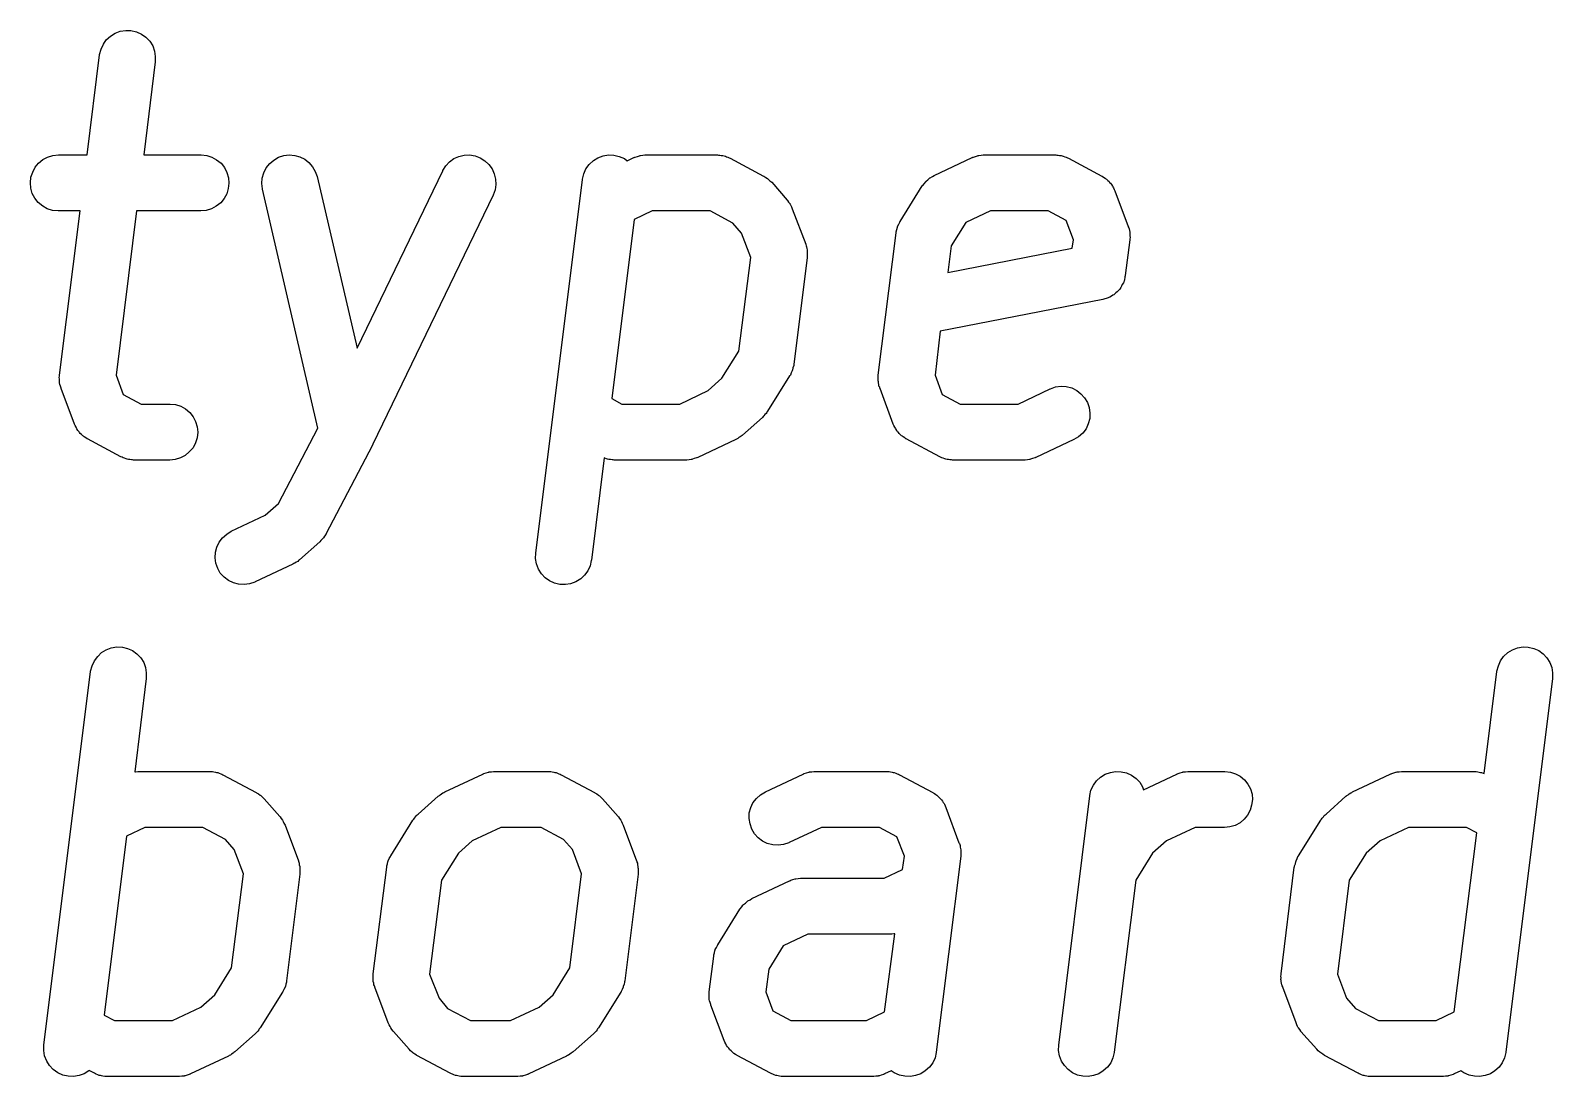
# Model space of a CAD drawing. Extents: x 156.4 to 200.3, y -120.7 to -71.6.
# Drawn here: x 196.246 to 200.318, y -94.027 to -91.228 of the extents above; entities that cross this region are included whole.
import ezdxf

# ---------------------------------------------------------------- set-up
doc = ezdxf.new("R2010")
doc.units = 0
doc.layers.add('BLACK', color=7, linetype='CONTINUOUS')

msp = doc.modelspace()

# ---------------------------------------------------------------- linework, layer by layer
at = {"layer": 'BLACK', "linetype": 'CONTINUOUS'}
for p, q in [((196.441, -91.2645), (196.449, -91.2527)), ((196.449, -91.2527), (196.46, -91.2427)), ((196.46, -91.2427), (196.473, -91.235)), ((196.473, -91.235), (196.486, -91.2299)), ((196.486, -91.2299), (196.501, -91.2275)), ((196.501, -91.2275), (196.515, -91.228)), ((196.515, -91.228), (196.53, -91.2313)), ((196.53, -91.2313), (196.543, -91.2374)), ((196.543, -91.2374), (196.555, -91.2459)), ((196.555, -91.2459), (196.565, -91.2565)), ((196.398, -91.5607), (196.431, -91.2931)), ((196.431, -91.292), (196.435, -91.2778)), ((196.431, -91.2931), (196.431, -91.292)), ((196.435, -91.2778), (196.441, -91.2645)), ((196.565, -91.2565), (196.573, -91.2689)), ((196.573, -91.2689), (196.578, -91.2826)), ((196.578, -91.2826), (196.58, -91.297)), ((196.58, -91.3117), (196.549, -91.5607)), ((196.58, -91.297), (196.58, -91.3117)), ((196.268, -91.5825), (196.279, -91.5732)), ((196.279, -91.5732), (196.292, -91.5664)), ((196.292, -91.5664), (196.306, -91.5621)), ((196.306, -91.5621), (196.321, -91.5607)), ((196.321, -91.5607), (196.398, -91.5607)), ((196.549, -91.5607), (196.702, -91.5607)), ((196.702, -91.5607), (196.703, -91.5607)), ((196.703, -91.5607), (196.718, -91.5624)), ((196.718, -91.5624), (196.731, -91.5668)), ((196.731, -91.5668), (196.744, -91.5738)), ((196.744, -91.5738), (196.756, -91.5832)), ((196.886, -91.5839), (196.897, -91.5743)), ((196.897, -91.5743), (196.91, -91.5671)), ((196.91, -91.5671), (196.924, -91.5625)), ((196.924, -91.5625), (196.938, -91.5607)), ((196.938, -91.5607), (196.953, -91.5618)), ((196.953, -91.5618), (196.967, -91.5657)), ((196.967, -91.5657), (196.98, -91.5722)), ((196.98, -91.5722), (196.991, -91.5812)), ((197.357, -91.5898), (197.367, -91.5792)), ((197.367, -91.5792), (197.379, -91.5707)), ((197.379, -91.5707), (197.392, -91.5647)), ((197.392, -91.5647), (197.406, -91.5613)), ((197.406, -91.5613), (197.421, -91.5609)), ((197.421, -91.5609), (197.436, -91.5632)), ((197.436, -91.5632), (197.449, -91.5684)), ((197.449, -91.5684), (197.462, -91.5761)), ((197.462, -91.5761), (197.472, -91.5861)), ((197.741, -91.586), (197.752, -91.576)), ((197.752, -91.576), (197.764, -91.5683)), ((197.764, -91.5683), (197.778, -91.5632)), ((197.778, -91.5632), (197.792, -91.5609)), ((197.792, -91.5609), (197.807, -91.5614)), ((197.807, -91.5614), (197.821, -91.5647)), ((197.821, -91.5647), (197.835, -91.5707)), ((197.835, -91.5707), (197.842, -91.5763)), ((197.842, -91.5763), (197.86, -91.5679)), ((197.86, -91.5679), (197.861, -91.5674)), ((197.861, -91.5674), (197.863, -91.567)), ((197.863, -91.567), (197.864, -91.5664)), ((197.864, -91.5664), (197.87, -91.5646)), ((197.87, -91.5646), (197.875, -91.5627)), ((197.875, -91.5627), (197.877, -91.5625)), ((197.877, -91.5625), (197.878, -91.5621)), ((197.878, -91.5621), (197.884, -91.5616)), ((197.884, -91.5616), (197.89, -91.5608)), ((197.89, -91.5608), (197.891, -91.5608)), ((197.891, -91.5608), (197.892, -91.5607)), ((197.892, -91.5607), (198.083, -91.5607)), ((198.083, -91.5607), (198.084, -91.5607)), ((198.084, -91.5607), (198.087, -91.5611)), ((198.087, -91.5611), (198.09, -91.5611)), ((198.09, -91.5611), (198.094, -91.5619)), ((198.094, -91.5619), (198.098, -91.5624)), ((198.098, -91.5624), (198.102, -91.5633)), ((198.102, -91.5633), (198.105, -91.5639)), ((198.105, -91.5639), (198.108, -91.5655)), ((198.108, -91.5655), (198.112, -91.5668)), ((198.112, -91.5668), (198.115, -91.5683)), ((198.115, -91.5683), (198.118, -91.5695)), ((198.118, -91.5695), (198.207, -91.6172)), ((198.664, -91.6155), (198.765, -91.5679)), ((198.765, -91.5679), (198.766, -91.5674)), ((198.766, -91.5674), (198.767, -91.567)), ((198.767, -91.567), (198.769, -91.5664)), ((198.769, -91.5664), (198.774, -91.5646)), ((198.774, -91.5646), (198.78, -91.5627)), ((198.78, -91.5627), (198.781, -91.5625)), ((198.781, -91.5625), (198.783, -91.5621)), ((198.783, -91.5621), (198.789, -91.5616)), ((198.789, -91.5616), (198.795, -91.5608)), ((198.795, -91.5608), (198.796, -91.5608)), ((198.796, -91.5608), (198.797, -91.5607)), ((198.797, -91.5607), (198.988, -91.5607)), ((198.988, -91.5607), (198.989, -91.5607)), ((198.989, -91.5607), (198.992, -91.5611)), ((198.992, -91.5611), (198.995, -91.5611)), ((198.995, -91.5611), (198.999, -91.5619)), ((198.999, -91.5619), (199.003, -91.5624)), ((199.003, -91.5624), (199.006, -91.5633)), ((199.006, -91.5633), (199.009, -91.5639)), ((199.009, -91.5639), (199.013, -91.5655)), ((199.013, -91.5655), (199.017, -91.5668)), ((199.017, -91.5668), (199.02, -91.5683)), ((199.02, -91.5683), (199.023, -91.5695)), ((199.023, -91.5695), (199.112, -91.6172)), ((196.247, -91.6206), (196.252, -91.6067)), ((196.252, -91.6067), (196.259, -91.5938)), ((196.259, -91.5938), (196.268, -91.5825)), ((196.756, -91.5832), (196.765, -91.5946)), ((196.765, -91.5946), (196.771, -91.6076)), ((196.771, -91.6076), (196.776, -91.6217)), ((196.866, -91.6225), (196.87, -91.6084)), ((196.87, -91.6084), (196.877, -91.5954)), ((196.877, -91.5954), (196.886, -91.5839)), ((196.991, -91.5812), (197.001, -91.5922)), ((197.001, -91.5922), (197.008, -91.6049)), ((197.008, -91.6049), (197.013, -91.6188)), ((197.013, -91.6188), (197.12, -92.078)), ((197.12, -92.078), (197.349, -91.6031)), ((197.349, -91.6022), (197.357, -91.5898)), ((197.349, -91.6031), (197.349, -91.6022)), ((197.472, -91.5861), (197.481, -91.5979)), ((197.481, -91.5979), (197.487, -91.6112)), ((197.487, -91.6112), (197.49, -91.6255)), ((197.723, -91.6254), (197.726, -91.6111)), ((197.726, -91.6111), (197.732, -91.5978)), ((197.732, -91.5978), (197.741, -91.586)), ((198.207, -91.6172), (198.208, -91.6177)), ((198.208, -91.6177), (198.213, -91.6209)), ((198.653, -91.6217), (198.659, -91.6187)), ((198.659, -91.6187), (198.664, -91.6155)), ((199.112, -91.6172), (199.113, -91.6177)), ((199.113, -91.6177), (199.117, -91.6202)), ((196.246, -91.6352), (196.247, -91.6206)), ((196.247, -91.6498), (196.246, -91.6352)), ((196.251, -91.6638), (196.247, -91.6498)), ((196.775, -91.6508), (196.771, -91.6648)), ((196.777, -91.6362), (196.775, -91.6508)), ((196.776, -91.6217), (196.777, -91.6362)), ((196.865, -91.6371), (196.866, -91.6225)), ((196.867, -91.6517), (196.865, -91.6371)), ((196.867, -91.6527), (196.867, -91.6517)), ((197.015, -92.2922), (196.867, -91.6527)), ((197.489, -91.6545), (197.484, -91.6683)), ((197.491, -91.6401), (197.489, -91.6545)), ((197.49, -91.6255), (197.491, -91.6401)), ((197.598, -92.6264), (197.723, -91.6264)), ((197.723, -91.6264), (197.723, -91.6254)), ((198.213, -91.6209), (198.218, -91.6239)), ((198.218, -91.6239), (198.219, -91.625)), ((198.219, -91.625), (198.22, -91.6259)), ((198.22, -91.6259), (198.224, -91.63)), ((198.224, -91.63), (198.229, -91.6339)), ((198.229, -91.6339), (198.27, -91.6816)), ((198.573, -91.7388), (198.632, -91.6436)), ((198.632, -91.6436), (198.633, -91.6427)), ((198.633, -91.6427), (198.637, -91.6378)), ((198.637, -91.6378), (198.641, -91.6328)), ((198.641, -91.6321), (198.642, -91.6312)), ((198.641, -91.6328), (198.641, -91.6321)), ((198.642, -91.6312), (198.647, -91.6272)), ((198.647, -91.6272), (198.651, -91.623)), ((198.651, -91.623), (198.652, -91.6224)), ((198.652, -91.6224), (198.653, -91.6217)), ((199.117, -91.6202), (199.121, -91.6225)), ((199.121, -91.6225), (199.123, -91.6244)), ((199.123, -91.6244), (199.125, -91.6259)), ((199.125, -91.6259), (199.128, -91.6292)), ((199.128, -91.6292), (199.132, -91.6322)), ((199.132, -91.6322), (199.133, -91.6344)), ((199.133, -91.6344), (199.135, -91.6364)), ((199.135, -91.6364), (199.138, -91.6402)), ((199.138, -91.6402), (199.141, -91.6439)), ((199.141, -91.6439), (199.142, -91.6463)), ((199.142, -91.6463), (199.143, -91.6487)), ((199.143, -91.6487), (199.145, -91.6529)), ((199.145, -91.6529), (199.147, -91.657)), ((199.147, -91.657), (199.183, -91.7522)), ((196.258, -91.6768), (196.251, -91.6638)), ((196.267, -91.6882), (196.258, -91.6768)), ((196.279, -91.6976), (196.267, -91.6882)), ((196.291, -91.7046), (196.279, -91.6976)), ((196.743, -91.6982), (196.73, -91.7051)), ((196.755, -91.6889), (196.743, -91.6982)), ((196.764, -91.6777), (196.755, -91.6889)), ((196.771, -91.6648), (196.764, -91.6777)), ((197.484, -91.6683), (197.162, -92.335)), ((198.27, -91.6816), (198.271, -91.6824)), ((198.271, -91.6824), (198.274, -91.687)), ((198.274, -91.687), (198.278, -91.6915)), ((198.278, -91.6915), (198.278, -91.693)), ((198.278, -91.693), (198.279, -91.6944)), ((198.279, -91.6944), (198.282, -91.6995)), ((198.282, -91.6995), (198.284, -91.7046)), ((196.305, -91.7091), (196.291, -91.7046)), ((196.32, -91.7107), (196.305, -91.7091)), ((196.321, -91.7107), (196.32, -91.7107)), ((196.379, -91.7107), (196.321, -91.7107)), ((196.324, -92.1502), (196.379, -91.7107)), ((196.53, -91.7107), (196.475, -92.1505)), ((196.702, -91.7107), (196.53, -91.7107)), ((196.716, -91.7093), (196.702, -91.7107)), ((196.73, -91.7051), (196.716, -91.7093)), ((197.861, -91.7336), (197.801, -92.2129)), ((197.909, -91.7107), (197.861, -91.7336)), ((198.064, -91.7107), (197.909, -91.7107)), ((198.125, -91.743), (198.064, -91.7107)), ((198.284, -91.7046), (198.32, -91.7999)), ((198.569, -91.7463), (198.572, -91.7407)), ((198.572, -91.7398), (198.573, -91.7388)), ((198.572, -91.7407), (198.572, -91.7398)), ((198.748, -91.7418), (198.709, -91.8043)), ((198.814, -91.7107), (198.748, -91.7418)), ((198.969, -91.7107), (198.814, -91.7107)), ((199.017, -91.7362), (198.969, -91.7107)), ((199.036, -91.7876), (199.017, -91.7362)), ((198.148, -91.7701), (198.125, -91.743)), ((198.173, -91.8352), (198.148, -91.7701)), ((198.514, -92.1502), (198.562, -91.7693)), ((198.562, -91.7661), (198.564, -91.76)), ((198.562, -91.7672), (198.562, -91.7661)), ((198.562, -91.7682), (198.562, -91.7672)), ((198.562, -91.7693), (198.562, -91.7682)), ((198.564, -91.76), (198.566, -91.754)), ((198.566, -91.7519), (198.569, -91.7463)), ((198.566, -91.753), (198.566, -91.7519)), ((198.566, -91.754), (198.566, -91.753)), ((199.183, -91.7522), (199.183, -91.7532)), ((199.183, -91.7532), (199.184, -91.7561)), ((199.184, -91.7561), (199.185, -91.7588)), ((199.185, -91.7588), (199.186, -91.7631)), ((199.186, -91.7631), (199.187, -91.7674)), ((199.187, -91.7674), (199.187, -91.7703)), ((199.187, -91.7703), (199.187, -91.7732)), ((199.187, -91.7732), (199.187, -91.7776)), ((199.187, -91.7776), (199.188, -91.782)), ((199.188, -91.782), (199.187, -91.7849)), ((198.32, -91.7999), (198.32, -91.8008)), ((198.32, -91.8008), (198.321, -91.8037)), ((198.321, -91.8037), (198.322, -91.8064)), ((198.322, -91.8064), (198.323, -91.8108)), ((198.323, -91.8108), (198.324, -91.815)), ((198.324, -91.815), (198.324, -91.818)), ((198.324, -91.818), (198.324, -91.8209)), ((198.324, -91.8209), (198.324, -91.8253)), ((198.709, -91.8043), (198.7, -91.8756)), ((198.7, -91.8756), (199.033, -91.8106)), ((199.033, -91.8106), (199.036, -91.7876)), ((199.187, -91.7879), (199.175, -91.8831)), ((199.187, -91.7849), (199.187, -91.7879)), ((198.141, -92.0862), (198.173, -91.8352)), ((198.324, -91.8355), (198.288, -92.1212)), ((198.324, -91.8253), (198.324, -91.8297)), ((198.324, -91.8297), (198.324, -91.8326)), ((198.324, -91.8326), (198.324, -91.8355)), ((199.17, -91.9031), (199.167, -91.9073)), ((199.171, -91.9007), (199.17, -91.9031)), ((199.172, -91.8984), (199.171, -91.9007)), ((199.173, -91.8937), (199.172, -91.8984)), ((199.174, -91.8891), (199.173, -91.8937)), ((199.175, -91.8841), (199.174, -91.8866)), ((199.174, -91.8866), (199.174, -91.8891)), ((199.175, -91.8831), (199.175, -91.8841)), ((199.124, -91.9446), (199.12, -91.9463)), ((199.129, -91.9432), (199.124, -91.9446)), ((199.131, -91.9421), (199.129, -91.9432)), ((199.134, -91.9412), (199.131, -91.9421)), ((199.138, -91.9386), (199.134, -91.9412)), ((199.142, -91.9364), (199.138, -91.9386)), ((199.144, -91.9348), (199.142, -91.9364)), ((199.146, -91.9335), (199.144, -91.9348)), ((199.15, -91.9302), (199.146, -91.9335)), ((199.153, -91.9272), (199.15, -91.9302)), ((199.155, -91.9252), (199.153, -91.9272)), ((199.157, -91.9235), (199.155, -91.9252)), ((199.16, -91.9196), (199.157, -91.9235)), ((199.163, -91.9159), (199.16, -91.9196)), ((199.164, -91.9137), (199.163, -91.9159)), ((199.165, -91.9117), (199.164, -91.9137)), ((199.167, -91.9073), (199.165, -91.9117)), ((199.115, -91.9474), (198.68, -92.0323)), ((199.118, -91.9467), (199.115, -91.9474)), ((199.12, -91.9463), (199.118, -91.9467)), ((198.68, -92.0323), (198.666, -92.1505)), ((198.096, -92.1582), (198.141, -92.0862)), ((198.281, -92.1441), (198.279, -92.1498)), ((198.284, -92.1385), (198.281, -92.1441)), ((198.285, -92.1365), (198.284, -92.1375)), ((198.284, -92.1375), (198.284, -92.1385)), ((198.286, -92.1304), (198.285, -92.1365)), ((198.288, -92.1244), (198.286, -92.1304)), ((198.288, -92.1212), (198.288, -92.1222)), ((198.288, -92.1222), (198.288, -92.1233)), ((198.288, -92.1233), (198.288, -92.1244)), ((196.323, -92.1561), (196.324, -92.1532)), ((196.324, -92.1604), (196.323, -92.1561)), ((196.324, -92.1532), (196.324, -92.1502)), ((196.324, -92.1649), (196.324, -92.1604)), ((196.324, -92.1678), (196.324, -92.1649)), ((196.324, -92.1707), (196.324, -92.1678)), ((196.325, -92.1749), (196.324, -92.1707)), ((196.326, -92.1793), (196.325, -92.1749)), ((196.327, -92.182), (196.326, -92.1793)), ((196.328, -92.1849), (196.327, -92.182)), ((196.328, -92.1859), (196.328, -92.1849)), ((196.364, -92.2811), (196.328, -92.1859)), ((196.475, -92.1505), (196.494, -92.2019)), ((198.059, -92.1915), (198.096, -92.1582)), ((198.277, -92.1517), (198.218, -92.2469)), ((198.278, -92.1507), (198.277, -92.1517)), ((198.279, -92.1498), (198.278, -92.1507)), ((198.514, -92.1532), (198.514, -92.1502)), ((198.514, -92.1561), (198.514, -92.1532)), ((198.514, -92.1604), (198.514, -92.1561)), ((198.514, -92.1649), (198.514, -92.1604)), ((198.515, -92.1678), (198.514, -92.1649)), ((198.515, -92.1707), (198.515, -92.1678)), ((198.516, -92.1749), (198.515, -92.1707)), ((198.516, -92.1793), (198.516, -92.1749)), ((198.518, -92.182), (198.516, -92.1793)), ((198.518, -92.1849), (198.518, -92.182)), ((198.519, -92.1859), (198.518, -92.1849)), ((198.554, -92.2811), (198.519, -92.1859)), ((198.666, -92.1505), (198.685, -92.2019)), ((198.888, -92.2274), (198.974, -92.1869)), ((198.974, -92.1869), (198.975, -92.1865)), ((198.975, -92.1865), (198.988, -92.1817)), ((198.988, -92.1817), (199.003, -92.1798)), ((199.003, -92.1798), (199.017, -92.1807)), ((199.017, -92.1807), (199.032, -92.1845)), ((199.032, -92.1845), (199.045, -92.1909)), ((196.494, -92.2019), (196.542, -92.2274)), ((196.542, -92.2274), (196.619, -92.2274)), ((196.619, -92.2274), (196.62, -92.2274)), ((196.62, -92.2274), (196.634, -92.229)), ((196.634, -92.229), (196.648, -92.2334)), ((197.801, -92.2129), (197.828, -92.2274)), ((197.828, -92.2274), (197.983, -92.2274)), ((197.983, -92.2274), (198.059, -92.1915)), ((198.685, -92.2019), (198.733, -92.2274)), ((198.733, -92.2274), (198.888, -92.2274)), ((199.045, -92.1909), (199.056, -92.1997)), ((199.056, -92.1997), (199.066, -92.2107)), ((199.066, -92.2107), (199.074, -92.2233)), ((199.074, -92.2233), (199.078, -92.2371)), ((196.648, -92.2334), (196.661, -92.2405)), ((196.661, -92.2405), (196.672, -92.2499)), ((196.672, -92.2499), (196.681, -92.2613)), ((196.681, -92.2613), (196.688, -92.2743)), ((198.204, -92.2632), (198.151, -92.3108)), ((198.206, -92.2611), (198.204, -92.2632)), ((198.208, -92.2592), (198.206, -92.2611)), ((198.211, -92.2557), (198.208, -92.2592)), ((198.214, -92.2525), (198.211, -92.2557)), ((198.216, -92.25), (198.214, -92.2525)), ((198.217, -92.2478), (198.216, -92.25)), ((198.218, -92.2469), (198.217, -92.2478)), ((199.08, -92.2662), (199.076, -92.2804)), ((199.078, -92.2371), (199.08, -92.2516)), ((199.08, -92.2516), (199.08, -92.2662)), ((196.366, -92.2852), (196.364, -92.2811)), ((196.368, -92.2894), (196.366, -92.2852)), ((196.369, -92.2917), (196.368, -92.2894)), ((196.37, -92.2942), (196.369, -92.2917)), ((196.373, -92.2979), (196.37, -92.2942)), ((196.376, -92.3017), (196.373, -92.2979)), ((196.377, -92.3037), (196.376, -92.3017)), ((196.379, -92.3059), (196.377, -92.3037)), ((196.383, -92.3089), (196.379, -92.3059)), ((196.386, -92.3122), (196.383, -92.3089)), ((196.388, -92.3137), (196.386, -92.3122)), ((196.688, -92.2743), (196.692, -92.2883)), ((196.692, -92.2883), (196.694, -92.3029)), ((196.694, -92.3029), (196.692, -92.3175)), ((196.91, -92.4935), (197.015, -92.2922)), ((198.15, -92.3115), (198.147, -92.3132)), ((198.151, -92.3108), (198.15, -92.3115)), ((198.556, -92.2852), (198.554, -92.2811)), ((198.558, -92.2894), (198.556, -92.2852)), ((198.56, -92.2917), (198.558, -92.2894)), ((198.561, -92.2942), (198.56, -92.2917)), ((198.564, -92.2979), (198.561, -92.2942)), ((198.566, -92.3017), (198.564, -92.2979)), ((198.568, -92.3037), (198.566, -92.3017)), ((198.57, -92.3059), (198.568, -92.3037)), ((198.573, -92.3089), (198.57, -92.3059)), ((198.576, -92.3122), (198.573, -92.3089)), ((198.579, -92.3137), (198.576, -92.3122)), ((199.061, -92.3053), (199.05, -92.3151)), ((199.07, -92.2936), (199.061, -92.3053)), ((199.076, -92.2804), (199.07, -92.2936)), ((196.39, -92.3156), (196.388, -92.3137)), ((196.394, -92.3179), (196.39, -92.3156)), ((196.398, -92.3204), (196.394, -92.3179)), ((196.399, -92.3209), (196.398, -92.3204)), ((196.488, -92.3686), (196.399, -92.3209)), ((196.681, -92.3443), (196.671, -92.3556)), ((196.688, -92.3314), (196.681, -92.3443)), ((196.692, -92.3175), (196.688, -92.3314)), ((197.161, -92.3372), (197.036, -92.5753)), ((197.162, -92.3359), (197.161, -92.3365)), ((197.161, -92.3365), (197.161, -92.3372)), ((197.162, -92.335), (197.162, -92.3359)), ((198.133, -92.3226), (198.031, -92.3702)), ((198.135, -92.3211), (198.133, -92.3226)), ((198.138, -92.32), (198.135, -92.3211)), ((198.141, -92.3174), (198.138, -92.32)), ((198.145, -92.3151), (198.141, -92.3174)), ((198.147, -92.3132), (198.145, -92.3151)), ((198.581, -92.3156), (198.579, -92.3137)), ((198.585, -92.3179), (198.581, -92.3156)), ((198.588, -92.3204), (198.585, -92.3179)), ((198.589, -92.3209), (198.588, -92.3204)), ((198.679, -92.3686), (198.589, -92.3209)), ((199.037, -92.3226), (198.936, -92.3702)), ((199.05, -92.3151), (199.037, -92.3226)), ((196.491, -92.3698), (196.488, -92.3686)), ((196.494, -92.3713), (196.491, -92.3698)), ((196.498, -92.3726), (196.494, -92.3713)), ((196.502, -92.3742), (196.498, -92.3726)), ((196.505, -92.3748), (196.502, -92.3742)), ((196.508, -92.3757), (196.505, -92.3748)), ((196.512, -92.3762), (196.508, -92.3757)), ((196.516, -92.377), (196.512, -92.3762)), ((196.519, -92.377), (196.516, -92.377)), ((196.522, -92.3774), (196.519, -92.377)), ((196.523, -92.3774), (196.522, -92.3774)), ((196.619, -92.3774), (196.523, -92.3774)), ((196.633, -92.376), (196.619, -92.3774)), ((196.647, -92.3717), (196.633, -92.376)), ((196.66, -92.3648), (196.647, -92.3717)), ((196.671, -92.3556), (196.66, -92.3648)), ((197.781, -92.3717), (197.747, -92.645)), ((197.783, -92.3726), (197.781, -92.3717)), ((197.787, -92.3742), (197.783, -92.3726)), ((197.79, -92.3748), (197.787, -92.3742)), ((197.793, -92.3757), (197.79, -92.3748)), ((197.798, -92.3762), (197.793, -92.3757)), ((197.802, -92.377), (197.798, -92.3762)), ((197.805, -92.377), (197.802, -92.377)), ((197.808, -92.3774), (197.805, -92.377)), ((197.809, -92.3774), (197.808, -92.3774)), ((198, -92.3774), (197.809, -92.3774)), ((198.001, -92.3773), (198, -92.3774)), ((198.002, -92.3773), (198.001, -92.3773)), ((198.008, -92.3765), (198.002, -92.3773)), ((198.014, -92.376), (198.008, -92.3765)), ((198.015, -92.3756), (198.014, -92.376)), ((198.017, -92.3754), (198.015, -92.3756)), ((198.022, -92.3735), (198.017, -92.3754)), ((198.028, -92.3717), (198.022, -92.3735)), ((198.029, -92.3711), (198.028, -92.3717)), ((198.031, -92.3707), (198.029, -92.3711)), ((198.031, -92.3702), (198.031, -92.3707)), ((198.681, -92.3698), (198.679, -92.3686)), ((198.684, -92.3713), (198.681, -92.3698)), ((198.688, -92.3726), (198.684, -92.3713)), ((198.692, -92.3742), (198.688, -92.3726)), ((198.695, -92.3748), (198.692, -92.3742)), ((198.698, -92.3757), (198.695, -92.3748)), ((198.702, -92.3762), (198.698, -92.3757)), ((198.706, -92.377), (198.702, -92.3762)), ((198.71, -92.377), (198.706, -92.377)), ((198.713, -92.3774), (198.71, -92.377)), ((198.714, -92.3774), (198.713, -92.3774)), ((198.904, -92.3774), (198.714, -92.3774)), ((198.906, -92.3773), (198.904, -92.3774)), ((198.907, -92.3773), (198.906, -92.3773)), ((198.913, -92.3765), (198.907, -92.3773)), ((198.919, -92.376), (198.913, -92.3765)), ((198.92, -92.3756), (198.919, -92.376)), ((198.921, -92.3754), (198.92, -92.3756)), ((198.927, -92.3735), (198.921, -92.3754)), ((198.933, -92.3717), (198.927, -92.3735)), ((198.934, -92.3711), (198.933, -92.3717)), ((198.935, -92.3707), (198.934, -92.3711)), ((198.936, -92.3702), (198.935, -92.3707)), ((196.874, -92.5248), (196.91, -92.4935)), ((196.783, -92.5679), (196.874, -92.5248)), ((196.745, -92.6101), (196.751, -92.5969)), ((196.751, -92.5969), (196.76, -92.5851)), ((196.76, -92.5851), (196.771, -92.5753)), ((196.771, -92.5753), (196.783, -92.5679)), ((197.02, -92.5965), (196.966, -92.6442)), ((197.023, -92.5924), (197.02, -92.5965)), ((197.027, -92.5884), (197.023, -92.5924)), ((197.028, -92.587), (197.027, -92.5884)), ((197.03, -92.5858), (197.028, -92.587)), ((197.033, -92.581), (197.03, -92.5858)), ((197.036, -92.5763), (197.033, -92.581)), ((197.036, -92.5753), (197.036, -92.5763)), ((196.74, -92.6389), (196.741, -92.6242)), ((196.741, -92.6242), (196.745, -92.6101)), ((197.597, -92.641), (197.598, -92.6264)), ((196.742, -92.6534), (196.74, -92.6389)), ((196.747, -92.6672), (196.742, -92.6534)), ((196.754, -92.6798), (196.747, -92.6672)), ((196.948, -92.656), (196.847, -92.7036)), ((196.951, -92.6545), (196.948, -92.656)), ((196.953, -92.6533), (196.951, -92.6545)), ((196.957, -92.6507), (196.953, -92.6533)), ((196.961, -92.6485), (196.957, -92.6507)), ((196.963, -92.6465), (196.961, -92.6485)), ((196.965, -92.6448), (196.963, -92.6465)), ((196.966, -92.6442), (196.965, -92.6448)), ((197.6, -92.6555), (197.597, -92.641)), ((197.605, -92.6691), (197.6, -92.6555)), ((197.613, -92.6816), (197.605, -92.6691)), ((197.737, -92.6736), (197.728, -92.6854)), ((197.743, -92.6603), (197.737, -92.6736)), ((197.746, -92.6461), (197.743, -92.6603)), ((197.747, -92.645), (197.746, -92.6461)), ((196.764, -92.6907), (196.754, -92.6798)), ((196.776, -92.6996), (196.764, -92.6907)), ((196.789, -92.706), (196.776, -92.6996)), ((196.803, -92.7097), (196.789, -92.706)), ((196.818, -92.7107), (196.803, -92.7097)), ((196.832, -92.7087), (196.818, -92.7107)), ((196.846, -92.704), (196.832, -92.7087)), ((196.847, -92.7036), (196.846, -92.704)), ((197.623, -92.6922), (197.613, -92.6816)), ((197.635, -92.7007), (197.623, -92.6922)), ((197.648, -92.7067), (197.635, -92.7007)), ((197.662, -92.7101), (197.648, -92.7067)), ((197.677, -92.7106), (197.662, -92.7101)), ((197.691, -92.7082), (197.677, -92.7106)), ((197.705, -92.7031), (197.691, -92.7082)), ((197.718, -92.6954), (197.705, -92.7031)), ((197.728, -92.6854), (197.718, -92.6954)), ((196.449, -92.885), (196.462, -92.8799)), ((196.462, -92.8799), (196.477, -92.8775)), ((196.477, -92.8775), (196.492, -92.878)), ((196.492, -92.878), (196.506, -92.8813)), ((196.506, -92.8813), (196.519, -92.8874)), ((200.211, -92.885), (200.224, -92.8799)), ((200.224, -92.8799), (200.239, -92.8775)), ((200.239, -92.8775), (200.253, -92.878)), ((200.253, -92.878), (200.268, -92.8813)), ((200.268, -92.8813), (200.281, -92.8874)), ((196.411, -92.9278), (196.417, -92.9145)), ((196.417, -92.9145), (196.426, -92.9027)), ((196.426, -92.9027), (196.436, -92.8927)), ((196.436, -92.8927), (196.449, -92.885)), ((196.519, -92.8874), (196.531, -92.8959)), ((196.531, -92.8959), (196.541, -92.9065)), ((196.541, -92.9065), (196.549, -92.9189)), ((196.549, -92.9189), (196.554, -92.9326)), ((200.173, -92.9278), (200.179, -92.9145)), ((200.179, -92.9145), (200.187, -92.9027)), ((200.187, -92.9027), (200.198, -92.8927)), ((200.198, -92.8927), (200.211, -92.885)), ((200.281, -92.8874), (200.293, -92.8959)), ((200.293, -92.8959), (200.303, -92.9065)), ((200.303, -92.9065), (200.311, -92.9189)), ((200.311, -92.9189), (200.316, -92.9326)), ((196.282, -93.9431), (196.407, -92.9431)), ((196.407, -92.942), (196.411, -92.9278)), ((196.407, -92.9431), (196.407, -92.942)), ((196.556, -92.9617), (196.525, -93.2117)), ((196.554, -92.9326), (196.556, -92.947)), ((196.556, -92.947), (196.556, -92.9617)), ((200.135, -93.2164), (200.169, -92.9431)), ((200.169, -92.942), (200.173, -92.9278)), ((200.169, -92.9431), (200.169, -92.942)), ((200.318, -92.9617), (200.193, -93.9617)), ((200.316, -92.9326), (200.318, -92.947)), ((200.318, -92.947), (200.318, -92.9617)), ((196.525, -93.2117), (196.527, -93.2116)), ((196.527, -93.2116), (196.533, -93.2108)), ((196.533, -93.2108), (196.534, -93.2108)), ((196.534, -93.2108), (196.535, -93.2107)), ((196.535, -93.2107), (196.726, -93.2107)), ((196.726, -93.2107), (196.727, -93.2107)), ((196.727, -93.2107), (196.73, -93.2111)), ((196.73, -93.2111), (196.733, -93.2111)), ((196.733, -93.2111), (196.737, -93.2119)), ((196.737, -93.2119), (196.741, -93.2124)), ((196.741, -93.2124), (196.744, -93.2133)), ((196.744, -93.2133), (196.747, -93.2139)), ((196.747, -93.2139), (196.751, -93.2155)), ((196.751, -93.2155), (196.755, -93.2168)), ((196.755, -93.2168), (196.758, -93.2183)), ((196.758, -93.2183), (196.761, -93.2195)), ((196.761, -93.2195), (196.85, -93.2672)), ((197.355, -93.2655), (197.456, -93.2179)), ((197.456, -93.2179), (197.457, -93.2174)), ((197.457, -93.2174), (197.458, -93.217)), ((197.458, -93.217), (197.459, -93.2164)), ((197.459, -93.2164), (197.465, -93.2146)), ((197.465, -93.2146), (197.471, -93.2127)), ((197.471, -93.2127), (197.472, -93.2125)), ((197.472, -93.2125), (197.473, -93.2121)), ((197.473, -93.2121), (197.479, -93.2116)), ((197.479, -93.2116), (197.485, -93.2108)), ((197.485, -93.2108), (197.486, -93.2108)), ((197.486, -93.2108), (197.488, -93.2107)), ((197.488, -93.2107), (197.63, -93.2107)), ((197.63, -93.2107), (197.632, -93.2107)), ((197.632, -93.2107), (197.635, -93.2111)), ((197.635, -93.2111), (197.638, -93.2111)), ((197.638, -93.2111), (197.642, -93.2119)), ((197.642, -93.2119), (197.646, -93.2124)), ((197.646, -93.2124), (197.649, -93.2133)), ((197.649, -93.2133), (197.652, -93.2139)), ((197.652, -93.2139), (197.656, -93.2155)), ((197.656, -93.2155), (197.66, -93.2168)), ((197.66, -93.2168), (197.663, -93.2183)), ((197.663, -93.2183), (197.666, -93.2195)), ((197.666, -93.2195), (197.755, -93.2672)), ((198.212, -93.2655), (198.313, -93.2179)), ((198.313, -93.2179), (198.314, -93.2174)), ((198.314, -93.2174), (198.315, -93.217)), ((198.315, -93.217), (198.316, -93.2164)), ((198.316, -93.2164), (198.322, -93.2146)), ((198.322, -93.2146), (198.328, -93.2127)), ((198.328, -93.2127), (198.329, -93.2125)), ((198.329, -93.2125), (198.33, -93.2121)), ((198.33, -93.2121), (198.336, -93.2116)), ((198.336, -93.2116), (198.342, -93.2108)), ((198.342, -93.2108), (198.343, -93.2108)), ((198.343, -93.2108), (198.345, -93.2107)), ((198.345, -93.2107), (198.535, -93.2107)), ((198.535, -93.2107), (198.536, -93.2107)), ((198.536, -93.2107), (198.539, -93.2111)), ((198.539, -93.2111), (198.543, -93.2111)), ((198.543, -93.2111), (198.547, -93.2119)), ((198.547, -93.2119), (198.551, -93.2124)), ((198.551, -93.2124), (198.554, -93.2133)), ((198.554, -93.2133), (198.557, -93.2139)), ((198.557, -93.2139), (198.561, -93.2155)), ((198.561, -93.2155), (198.565, -93.2168)), ((198.565, -93.2168), (198.568, -93.2183)), ((198.568, -93.2183), (198.571, -93.2195)), ((198.571, -93.2195), (198.66, -93.2672)), ((199.083, -93.2611), (199.09, -93.2478)), ((199.09, -93.2478), (199.098, -93.236)), ((199.098, -93.236), (199.109, -93.226)), ((199.109, -93.226), (199.121, -93.2183)), ((199.121, -93.2183), (199.135, -93.2132)), ((199.135, -93.2132), (199.149, -93.2109)), ((199.149, -93.2109), (199.164, -93.2114)), ((199.164, -93.2114), (199.178, -93.2147)), ((199.178, -93.2147), (199.192, -93.2207)), ((199.192, -93.2207), (199.204, -93.2292)), ((199.204, -93.2292), (199.214, -93.2399)), ((199.214, -93.2399), (199.221, -93.2523)), ((199.224, -93.2596), (199.313, -93.2179)), ((199.313, -93.2179), (199.314, -93.2174)), ((199.314, -93.2174), (199.315, -93.217)), ((199.315, -93.217), (199.316, -93.2164)), ((199.316, -93.2164), (199.322, -93.2146)), ((199.322, -93.2146), (199.328, -93.2127)), ((199.328, -93.2127), (199.329, -93.2125)), ((199.329, -93.2125), (199.33, -93.2121)), ((199.33, -93.2121), (199.336, -93.2116)), ((199.336, -93.2116), (199.342, -93.2108)), ((199.342, -93.2108), (199.343, -93.2108)), ((199.343, -93.2108), (199.345, -93.2107)), ((199.345, -93.2107), (199.44, -93.2107)), ((199.44, -93.2107), (199.441, -93.2107)), ((199.441, -93.2107), (199.456, -93.2124)), ((199.456, -93.2124), (199.47, -93.2168)), ((199.47, -93.2168), (199.482, -93.2238)), ((199.482, -93.2238), (199.494, -93.2332)), ((199.494, -93.2332), (199.503, -93.2446)), ((199.503, -93.2446), (199.51, -93.2576)), ((199.783, -93.2655), (199.884, -93.2179)), ((199.884, -93.2179), (199.885, -93.2174)), ((199.885, -93.2174), (199.886, -93.217)), ((199.886, -93.217), (199.888, -93.2164)), ((199.888, -93.2164), (199.893, -93.2146)), ((199.893, -93.2146), (199.899, -93.2127)), ((199.899, -93.2127), (199.9, -93.2125)), ((199.9, -93.2125), (199.902, -93.2121)), ((199.902, -93.2121), (199.908, -93.2116)), ((199.908, -93.2116), (199.914, -93.2108)), ((199.914, -93.2108), (199.915, -93.2108)), ((199.915, -93.2108), (199.916, -93.2107)), ((199.916, -93.2107), (200.107, -93.2107)), ((200.107, -93.2107), (200.108, -93.2107)), ((200.108, -93.2107), (200.111, -93.2111)), ((200.111, -93.2111), (200.114, -93.2111)), ((200.114, -93.2111), (200.118, -93.2119)), ((200.118, -93.2119), (200.122, -93.2124)), ((200.122, -93.2124), (200.125, -93.2133)), ((200.125, -93.2133), (200.128, -93.2139)), ((200.128, -93.2139), (200.132, -93.2155)), ((200.132, -93.2155), (200.135, -93.2164)), ((196.85, -93.2672), (196.851, -93.2677)), ((196.851, -93.2677), (196.856, -93.2709)), ((196.856, -93.2709), (196.861, -93.2739)), ((196.861, -93.2739), (196.862, -93.275)), ((196.862, -93.275), (196.863, -93.2759)), ((196.863, -93.2759), (196.867, -93.28)), ((196.867, -93.28), (196.871, -93.2839)), ((196.871, -93.2839), (196.913, -93.3316)), ((197.283, -93.3249), (197.337, -93.2773)), ((197.337, -93.2766), (197.34, -93.2749)), ((197.337, -93.2773), (197.337, -93.2766)), ((197.34, -93.2749), (197.342, -93.273)), ((197.342, -93.273), (197.346, -93.2707)), ((197.346, -93.2707), (197.349, -93.2681)), ((197.349, -93.2681), (197.352, -93.267)), ((197.352, -93.267), (197.355, -93.2655)), ((197.755, -93.2672), (197.756, -93.2677)), ((197.756, -93.2677), (197.761, -93.2709)), ((197.761, -93.2709), (197.766, -93.2739)), ((197.766, -93.2739), (197.767, -93.275)), ((197.767, -93.275), (197.768, -93.2759)), ((197.768, -93.2759), (197.772, -93.28)), ((197.772, -93.28), (197.776, -93.2839)), ((197.776, -93.2839), (197.818, -93.3316)), ((198.179, -93.2945), (198.188, -93.2828)), ((198.188, -93.2828), (198.199, -93.273)), ((198.199, -93.273), (198.212, -93.2655)), ((198.66, -93.2672), (198.661, -93.2677)), ((198.661, -93.2677), (198.665, -93.2702)), ((198.665, -93.2702), (198.668, -93.2725)), ((198.668, -93.2725), (198.671, -93.2744)), ((198.671, -93.2744), (198.673, -93.2759)), ((198.673, -93.2759), (198.676, -93.2792)), ((198.676, -93.2792), (198.679, -93.2822)), ((198.679, -93.2822), (198.681, -93.2844)), ((198.681, -93.2844), (198.683, -93.2864)), ((198.683, -93.2864), (198.686, -93.2902)), ((198.997, -93.9431), (199.08, -93.2764)), ((199.08, -93.2754), (199.083, -93.2611)), ((199.08, -93.2764), (199.08, -93.2754)), ((199.221, -93.2523), (199.224, -93.2596)), ((199.51, -93.2576), (199.514, -93.2717)), ((199.515, -93.2862), (199.513, -93.3008)), ((199.514, -93.2717), (199.515, -93.2862)), ((199.712, -93.3249), (199.765, -93.2773)), ((199.765, -93.2773), (199.766, -93.2766)), ((199.766, -93.2766), (199.768, -93.2749)), ((199.768, -93.2749), (199.771, -93.273)), ((199.771, -93.273), (199.774, -93.2707)), ((199.774, -93.2707), (199.778, -93.2681)), ((199.778, -93.2681), (199.781, -93.267)), ((199.781, -93.267), (199.783, -93.2655)), ((197.276, -93.3324), (197.279, -93.3288)), ((197.279, -93.3288), (197.281, -93.327)), ((197.281, -93.327), (197.283, -93.3249)), ((198.169, -93.3219), (198.173, -93.3077)), ((198.169, -93.3365), (198.169, -93.3219)), ((198.173, -93.3077), (198.179, -93.2945)), ((198.686, -93.2902), (198.688, -93.2939)), ((198.688, -93.2939), (198.69, -93.2963)), ((198.69, -93.2963), (198.691, -93.2987)), ((198.691, -93.2987), (198.693, -93.3029)), ((198.693, -93.3029), (198.695, -93.307)), ((198.695, -93.307), (198.73, -93.4022)), ((199.502, -93.3277), (199.493, -93.3389)), ((199.509, -93.3148), (199.502, -93.3277)), ((199.513, -93.3008), (199.509, -93.3148)), ((199.705, -93.3324), (199.707, -93.3288)), ((199.707, -93.3288), (199.71, -93.327)), ((199.71, -93.327), (199.712, -93.3249)), ((196.552, -93.3607), (196.503, -93.3836)), ((196.707, -93.3607), (196.552, -93.3607)), ((196.768, -93.393), (196.707, -93.3607)), ((196.913, -93.3316), (196.914, -93.3324)), ((196.914, -93.3324), (196.917, -93.337)), ((196.917, -93.337), (196.92, -93.3415)), ((196.92, -93.3415), (196.921, -93.343)), ((196.921, -93.343), (196.922, -93.3444)), ((196.922, -93.3444), (196.924, -93.3495)), ((196.924, -93.3495), (196.927, -93.3546)), ((196.927, -93.3546), (196.963, -93.4499)), ((197.21, -93.4364), (197.269, -93.3412)), ((197.269, -93.3412), (197.27, -93.3403)), ((197.27, -93.3403), (197.272, -93.3381)), ((197.272, -93.3381), (197.273, -93.3356)), ((197.273, -93.3356), (197.276, -93.3324)), ((197.504, -93.3607), (197.428, -93.3966)), ((197.612, -93.3607), (197.504, -93.3607)), ((197.672, -93.393), (197.612, -93.3607)), ((197.818, -93.3316), (197.819, -93.3324)), ((197.819, -93.3324), (197.822, -93.337)), ((197.822, -93.337), (197.825, -93.3415)), ((197.825, -93.3415), (197.826, -93.343)), ((197.826, -93.343), (197.827, -93.3444)), ((197.827, -93.3444), (197.829, -93.3495)), ((197.829, -93.3495), (197.832, -93.3546)), ((197.832, -93.3546), (197.867, -93.4499)), ((198.171, -93.351), (198.169, -93.3365)), ((198.176, -93.3648), (198.171, -93.351)), ((198.183, -93.3774), (198.176, -93.3648)), ((198.362, -93.3607), (198.276, -93.4012)), ((198.517, -93.3607), (198.362, -93.3607)), ((198.564, -93.3862), (198.517, -93.3607)), ((199.362, -93.3607), (199.285, -93.3966)), ((199.44, -93.3607), (199.362, -93.3607)), ((199.455, -93.3593), (199.44, -93.3607)), ((199.469, -93.3551), (199.455, -93.3593)), ((199.482, -93.3482), (199.469, -93.3551)), ((199.493, -93.3389), (199.482, -93.3482)), ((199.638, -93.4364), (199.698, -93.3412)), ((199.698, -93.3403), (199.7, -93.3381)), ((199.698, -93.3412), (199.698, -93.3403)), ((199.7, -93.3381), (199.702, -93.3356)), ((199.702, -93.3356), (199.705, -93.3324)), ((199.933, -93.3607), (199.857, -93.3966)), ((200.088, -93.3607), (199.933, -93.3607)), ((200.115, -93.3752), (200.088, -93.3607)), ((196.503, -93.3836), (196.443, -93.8629)), ((196.791, -93.4201), (196.768, -93.393)), ((197.428, -93.3966), (197.391, -93.4298)), ((197.696, -93.4201), (197.672, -93.393)), ((198.193, -93.3884), (198.183, -93.3774)), ((198.204, -93.3972), (198.193, -93.3884)), ((198.217, -93.4036), (198.204, -93.3972)), ((198.232, -93.4074), (198.217, -93.4036)), ((198.246, -93.4083), (198.232, -93.4074)), ((198.261, -93.4064), (198.246, -93.4083)), ((198.275, -93.4016), (198.261, -93.4064)), ((198.276, -93.4012), (198.275, -93.4016)), ((198.584, -93.4376), (198.564, -93.3862)), ((198.73, -93.4022), (198.731, -93.4032)), ((198.731, -93.4032), (198.732, -93.4061)), ((198.732, -93.4061), (198.733, -93.4088)), ((198.733, -93.4088), (198.733, -93.4131)), ((199.285, -93.3966), (199.248, -93.4298)), ((199.857, -93.3966), (199.819, -93.4298)), ((200.055, -93.8545), (200.115, -93.3752)), ((196.816, -93.4852), (196.791, -93.4201)), ((196.963, -93.4499), (196.963, -93.4508)), ((196.963, -93.4508), (196.964, -93.4537)), ((197.201, -93.4577), (197.202, -93.4516)), ((197.202, -93.4516), (197.203, -93.4506)), ((197.203, -93.4496), (197.206, -93.444)), ((197.203, -93.4506), (197.203, -93.4496)), ((197.206, -93.444), (197.209, -93.4383)), ((197.209, -93.4374), (197.21, -93.4364)), ((197.209, -93.4383), (197.209, -93.4374)), ((197.391, -93.4298), (197.346, -93.5019)), ((197.72, -93.4852), (197.696, -93.4201)), ((197.867, -93.4499), (197.868, -93.4508)), ((197.868, -93.4508), (197.868, -93.4537)), ((198.579, -93.4735), (198.584, -93.4376)), ((198.735, -93.4379), (198.669, -93.9617)), ((198.733, -93.4131), (198.734, -93.4174)), ((198.734, -93.4174), (198.735, -93.4203)), ((198.735, -93.4203), (198.735, -93.4232)), ((198.735, -93.4232), (198.735, -93.4276)), ((198.735, -93.4276), (198.735, -93.432)), ((198.735, -93.432), (198.735, -93.4349)), ((198.735, -93.4349), (198.735, -93.4379)), ((199.248, -93.4298), (199.203, -93.5019)), ((199.63, -93.4577), (199.631, -93.4516)), ((199.631, -93.4516), (199.632, -93.4506)), ((199.632, -93.4496), (199.635, -93.444)), ((199.632, -93.4506), (199.632, -93.4496)), ((199.635, -93.444), (199.637, -93.4383)), ((199.637, -93.4383), (199.638, -93.4374)), ((199.638, -93.4374), (199.638, -93.4364)), ((199.819, -93.4298), (199.774, -93.5019)), ((196.784, -93.7362), (196.816, -93.4852)), ((196.967, -93.4855), (196.931, -93.7712)), ((196.964, -93.4537), (196.965, -93.4564)), ((196.965, -93.4564), (196.965, -93.4608)), ((196.965, -93.4608), (196.967, -93.465)), ((196.967, -93.465), (196.967, -93.468)), ((196.967, -93.468), (196.967, -93.4709)), ((196.967, -93.4709), (196.967, -93.4753)), ((196.967, -93.4753), (196.967, -93.4796)), ((196.967, -93.4796), (196.967, -93.4826)), ((196.967, -93.4826), (196.967, -93.4855)), ((197.163, -93.7526), (197.199, -93.4669)), ((197.199, -93.4637), (197.201, -93.4577)), ((197.199, -93.4648), (197.199, -93.4637)), ((197.199, -93.4658), (197.199, -93.4648)), ((197.199, -93.4669), (197.199, -93.4658)), ((197.689, -93.7362), (197.72, -93.4852)), ((197.872, -93.4855), (197.836, -93.7712)), ((197.868, -93.4537), (197.87, -93.4564)), ((197.87, -93.4564), (197.87, -93.4608)), ((197.87, -93.4608), (197.871, -93.465)), ((197.871, -93.465), (197.871, -93.468)), ((197.871, -93.468), (197.872, -93.4709)), ((197.872, -93.4709), (197.872, -93.4753)), ((197.872, -93.4753), (197.872, -93.4796)), ((197.872, -93.4796), (197.872, -93.4826)), ((197.872, -93.4826), (197.872, -93.4855)), ((198.53, -93.4964), (198.579, -93.4735)), ((199.592, -93.7526), (199.627, -93.4669)), ((199.627, -93.4669), (199.628, -93.4658)), ((199.628, -93.4637), (199.63, -93.4577)), ((199.628, -93.4648), (199.628, -93.4637)), ((199.628, -93.4658), (199.628, -93.4648)), ((197.346, -93.5019), (197.314, -93.7529)), ((198.176, -93.5512), (198.277, -93.5036)), ((198.277, -93.5036), (198.278, -93.5031)), ((198.278, -93.5031), (198.279, -93.5027)), ((198.279, -93.5027), (198.28, -93.5021)), ((198.28, -93.5021), (198.286, -93.5003)), ((198.286, -93.5003), (198.292, -93.4984)), ((198.292, -93.4984), (198.293, -93.4982)), ((198.293, -93.4982), (198.294, -93.4979)), ((198.294, -93.4979), (198.3, -93.4973)), ((198.3, -93.4973), (198.306, -93.4965)), ((198.306, -93.4965), (198.308, -93.4966)), ((198.308, -93.4966), (198.309, -93.4964)), ((198.309, -93.4964), (198.53, -93.4964)), ((199.203, -93.5019), (199.145, -93.9617)), ((199.774, -93.5019), (199.743, -93.7529)), ((198.145, -93.5784), (198.149, -93.5735)), ((198.149, -93.5735), (198.152, -93.5685)), ((198.152, -93.5685), (198.153, -93.5678)), ((198.153, -93.5678), (198.154, -93.5669)), ((198.154, -93.5669), (198.159, -93.5629)), ((198.159, -93.5629), (198.163, -93.5587)), ((198.163, -93.5587), (198.164, -93.5581)), ((198.164, -93.5581), (198.165, -93.5575)), ((198.165, -93.5575), (198.171, -93.5544)), ((198.171, -93.5544), (198.176, -93.5512)), ((198.085, -93.6745), (198.144, -93.5793)), ((198.144, -93.5793), (198.145, -93.5784)), ((198.326, -93.6464), (198.26, -93.6775)), ((198.547, -93.6464), (198.326, -93.6464)), ((198.531, -93.8545), (198.558, -93.6454)), ((198.548, -93.6463), (198.547, -93.6464)), ((198.55, -93.6464), (198.548, -93.6463)), ((198.556, -93.6456), (198.55, -93.6464)), ((198.558, -93.6454), (198.556, -93.6456)), ((198.074, -93.7018), (198.076, -93.6958)), ((198.076, -93.6958), (198.077, -93.6897)), ((198.077, -93.6897), (198.078, -93.6887)), ((198.078, -93.6876), (198.081, -93.682)), ((198.078, -93.6887), (198.078, -93.6876)), ((198.081, -93.682), (198.084, -93.6764)), ((198.084, -93.6755), (198.085, -93.6745)), ((198.084, -93.6764), (198.084, -93.6755)), ((198.26, -93.6775), (198.221, -93.74)), ((196.739, -93.8083), (196.784, -93.7362)), ((197.644, -93.8083), (197.689, -93.7362)), ((198.062, -93.8002), (198.074, -93.705)), ((198.074, -93.7029), (198.074, -93.7018)), ((198.074, -93.7039), (198.074, -93.7029)), ((198.074, -93.705), (198.074, -93.7039)), ((196.931, -93.7744), (196.929, -93.7804)), ((196.931, -93.7712), (196.931, -93.7722)), ((196.931, -93.7722), (196.931, -93.7733)), ((196.931, -93.7733), (196.931, -93.7744)), ((197.163, -93.7555), (197.163, -93.7526)), ((197.163, -93.7584), (197.163, -93.7555)), ((197.163, -93.7628), (197.163, -93.7584)), ((197.163, -93.7672), (197.163, -93.7628)), ((197.163, -93.7701), (197.163, -93.7672)), ((197.163, -93.7731), (197.163, -93.7701)), ((197.165, -93.7773), (197.163, -93.7731)), ((197.165, -93.7817), (197.165, -93.7773)), ((197.314, -93.7529), (197.339, -93.818)), ((197.835, -93.7744), (197.834, -93.7804)), ((197.836, -93.7722), (197.835, -93.7733)), ((197.835, -93.7733), (197.835, -93.7744)), ((197.836, -93.7712), (197.836, -93.7722)), ((198.221, -93.74), (198.213, -93.8005)), ((199.591, -93.7584), (199.592, -93.7555)), ((199.592, -93.7628), (199.591, -93.7584)), ((199.591, -93.7672), (199.592, -93.7628)), ((199.592, -93.7701), (199.591, -93.7672)), ((199.592, -93.7555), (199.592, -93.7526)), ((199.592, -93.7731), (199.592, -93.7701)), ((199.593, -93.7773), (199.592, -93.7731)), ((199.594, -93.7817), (199.593, -93.7773)), ((199.743, -93.7529), (199.767, -93.818)), ((196.702, -93.8415), (196.739, -93.8083)), ((196.92, -93.8017), (196.861, -93.8969)), ((196.921, -93.8007), (196.92, -93.8017)), ((196.924, -93.7941), (196.921, -93.7998)), ((196.921, -93.7998), (196.921, -93.8007)), ((196.927, -93.7885), (196.924, -93.7941)), ((196.928, -93.7865), (196.927, -93.7875)), ((196.927, -93.7875), (196.927, -93.7885)), ((196.929, -93.7804), (196.928, -93.7865)), ((197.166, -93.7844), (197.165, -93.7817)), ((197.167, -93.7873), (197.166, -93.7844)), ((197.167, -93.7882), (197.167, -93.7873)), ((197.203, -93.8835), (197.167, -93.7882)), ((197.339, -93.818), (197.362, -93.845)), ((197.607, -93.8415), (197.644, -93.8083)), ((197.825, -93.8017), (197.766, -93.8969)), ((197.826, -93.8007), (197.825, -93.8017)), ((197.829, -93.7941), (197.826, -93.7998)), ((197.826, -93.7998), (197.826, -93.8007)), ((197.832, -93.7885), (197.829, -93.7941)), ((197.834, -93.7804), (197.832, -93.7865)), ((197.832, -93.7865), (197.832, -93.7875)), ((197.832, -93.7875), (197.832, -93.7885)), ((198.062, -93.8032), (198.062, -93.8002)), ((198.062, -93.8061), (198.062, -93.8032)), ((198.062, -93.8104), (198.062, -93.8061)), ((198.062, -93.8149), (198.062, -93.8104)), ((198.062, -93.8178), (198.062, -93.8149)), ((198.062, -93.8207), (198.062, -93.8178)), ((198.213, -93.8005), (198.232, -93.8519)), ((199.595, -93.7844), (199.594, -93.7817)), ((199.596, -93.7873), (199.595, -93.7844)), ((199.596, -93.7882), (199.596, -93.7873)), ((199.632, -93.8835), (199.596, -93.7882)), ((199.767, -93.818), (199.791, -93.845)), ((196.626, -93.8774), (196.702, -93.8415)), ((197.362, -93.845), (197.423, -93.8774)), ((197.53, -93.8774), (197.607, -93.8415)), ((198.063, -93.8249), (198.062, -93.8207)), ((198.064, -93.8293), (198.063, -93.8249)), ((198.065, -93.832), (198.064, -93.8293)), ((198.066, -93.8349), (198.065, -93.832)), ((198.066, -93.8359), (198.066, -93.8349)), ((198.102, -93.9311), (198.066, -93.8359)), ((198.232, -93.8519), (198.28, -93.8774)), ((198.483, -93.8774), (198.531, -93.8545)), ((199.791, -93.845), (199.852, -93.8774)), ((200.007, -93.8774), (200.055, -93.8545)), ((196.443, -93.8629), (196.471, -93.8774)), ((196.471, -93.8774), (196.626, -93.8774)), ((196.858, -93.9), (196.857, -93.9025)), ((196.86, -93.8978), (196.858, -93.9)), ((196.861, -93.8969), (196.86, -93.8978)), ((197.206, -93.8885), (197.203, -93.8835)), ((197.208, -93.8937), (197.206, -93.8885)), ((197.209, -93.8951), (197.208, -93.8937)), ((197.21, -93.8966), (197.209, -93.8951)), ((197.213, -93.9011), (197.21, -93.8966)), ((197.423, -93.8774), (197.53, -93.8774)), ((197.763, -93.9), (197.762, -93.9025)), ((197.765, -93.8978), (197.763, -93.9)), ((197.766, -93.8969), (197.765, -93.8978)), ((198.28, -93.8774), (198.483, -93.8774)), ((199.634, -93.8885), (199.632, -93.8835)), ((199.636, -93.8937), (199.634, -93.8885)), ((199.637, -93.8951), (199.636, -93.8937)), ((199.638, -93.8966), (199.637, -93.8951)), ((199.642, -93.9011), (199.638, -93.8966)), ((199.852, -93.8774), (200.007, -93.8774)), ((196.847, -93.9132), (196.793, -93.9608)), ((196.849, -93.9111), (196.847, -93.9132)), ((196.851, -93.9092), (196.849, -93.9111)), ((196.854, -93.9057), (196.851, -93.9092)), ((196.857, -93.9025), (196.854, -93.9057)), ((197.216, -93.9057), (197.213, -93.9011)), ((197.217, -93.9065), (197.216, -93.9057)), ((197.259, -93.9541), (197.217, -93.9065)), ((197.752, -93.9132), (197.698, -93.9608)), ((197.754, -93.9111), (197.752, -93.9132)), ((197.756, -93.9092), (197.754, -93.9111)), ((197.759, -93.9057), (197.756, -93.9092)), ((197.762, -93.9025), (197.759, -93.9057)), ((198.104, -93.9352), (198.102, -93.9311)), ((198.106, -93.9394), (198.104, -93.9352)), ((198.107, -93.9417), (198.106, -93.9394)), ((199.645, -93.9057), (199.642, -93.9011)), ((199.645, -93.9065), (199.645, -93.9057)), ((199.687, -93.9541), (199.645, -93.9065)), ((196.282, -93.9577), (196.282, -93.9431)), ((196.284, -93.9721), (196.282, -93.9577)), ((196.29, -93.9858), (196.284, -93.9721)), ((196.776, -93.9726), (196.674, -94.0202)), ((196.778, -93.9711), (196.776, -93.9726)), ((196.781, -93.97), (196.778, -93.9711)), ((196.784, -93.9674), (196.781, -93.97)), ((196.788, -93.9651), (196.784, -93.9674)), ((196.79, -93.9632), (196.788, -93.9651)), ((196.793, -93.9615), (196.79, -93.9632)), ((196.793, -93.9608), (196.793, -93.9615)), ((197.263, -93.9581), (197.259, -93.9541)), ((197.267, -93.9622), (197.263, -93.9581)), ((197.268, -93.9631), (197.267, -93.9622)), ((197.269, -93.9642), (197.268, -93.9631)), ((197.274, -93.9672), (197.269, -93.9642)), ((197.279, -93.9704), (197.274, -93.9672)), ((197.28, -93.9709), (197.279, -93.9704)), ((197.369, -94.0186), (197.28, -93.9709)), ((197.68, -93.9726), (197.579, -94.0202)), ((197.683, -93.9711), (197.68, -93.9726)), ((197.685, -93.97), (197.683, -93.9711)), ((197.689, -93.9674), (197.685, -93.97)), ((197.693, -93.9651), (197.689, -93.9674)), ((197.695, -93.9632), (197.693, -93.9651)), ((197.697, -93.9615), (197.695, -93.9632)), ((197.698, -93.9608), (197.697, -93.9615)), ((198.108, -93.9442), (198.107, -93.9417)), ((198.111, -93.9479), (198.108, -93.9442)), ((198.114, -93.9517), (198.111, -93.9479)), ((198.116, -93.9537), (198.114, -93.9517)), ((198.117, -93.9559), (198.116, -93.9537)), ((198.121, -93.9589), (198.117, -93.9559)), ((198.124, -93.9622), (198.121, -93.9589)), ((198.126, -93.9637), (198.124, -93.9622)), ((198.128, -93.9656), (198.126, -93.9637)), ((198.132, -93.9679), (198.128, -93.9656)), ((198.136, -93.9704), (198.132, -93.9679)), ((198.137, -93.9709), (198.136, -93.9704)), ((198.226, -94.0186), (198.137, -93.9709)), ((198.666, -93.977), (198.66, -93.9902)), ((198.669, -93.9627), (198.666, -93.977)), ((198.669, -93.9617), (198.669, -93.9627)), ((198.996, -93.9577), (198.997, -93.9431)), ((198.999, -93.9721), (198.996, -93.9577)), ((199.004, -93.9858), (198.999, -93.9721)), ((199.142, -93.977), (199.136, -93.9902)), ((199.145, -93.9627), (199.142, -93.977)), ((199.145, -93.9617), (199.145, -93.9627)), ((199.691, -93.9581), (199.687, -93.9541)), ((199.695, -93.9622), (199.691, -93.9581)), ((199.697, -93.9631), (199.695, -93.9622)), ((199.698, -93.9642), (199.697, -93.9631)), ((199.703, -93.9672), (199.698, -93.9642)), ((199.707, -93.9704), (199.703, -93.9672)), ((199.708, -93.9709), (199.707, -93.9704)), ((199.798, -94.0186), (199.708, -93.9709)), ((200.189, -93.977), (200.183, -93.9902)), ((200.193, -93.9627), (200.189, -93.977)), ((200.193, -93.9617), (200.193, -93.9627)), ((196.297, -93.9982), (196.29, -93.9858)), ((196.307, -94.0089), (196.297, -93.9982)), ((196.319, -94.0174), (196.307, -94.0089)), ((196.333, -94.0234), (196.319, -94.0174)), ((196.39, -94.0197), (196.376, -94.0249)), ((196.402, -94.0121), (196.39, -94.0197)), ((196.403, -94.0113), (196.402, -94.0121)), ((196.417, -94.0186), (196.403, -94.0113)), ((196.42, -94.0198), (196.417, -94.0186)), ((196.422, -94.0213), (196.42, -94.0198)), ((196.426, -94.0226), (196.422, -94.0213)), ((196.671, -94.0217), (196.665, -94.0235)), ((196.672, -94.0211), (196.671, -94.0217)), ((196.673, -94.0207), (196.672, -94.0211)), ((196.674, -94.0202), (196.673, -94.0207)), ((197.372, -94.0198), (197.369, -94.0186)), ((197.375, -94.0213), (197.372, -94.0198)), ((197.379, -94.0226), (197.375, -94.0213)), ((197.576, -94.0217), (197.57, -94.0235)), ((197.577, -94.0211), (197.576, -94.0217)), ((197.578, -94.0207), (197.577, -94.0211)), ((197.579, -94.0202), (197.578, -94.0207)), ((198.229, -94.0198), (198.226, -94.0186)), ((198.232, -94.0213), (198.229, -94.0198)), ((198.236, -94.0226), (198.232, -94.0213)), ((198.528, -94.0217), (198.522, -94.0235)), ((198.529, -94.0211), (198.528, -94.0217)), ((198.531, -94.0207), (198.529, -94.0211)), ((198.549, -94.0118), (198.531, -94.0202)), ((198.531, -94.0202), (198.531, -94.0207)), ((198.557, -94.0174), (198.549, -94.0118)), ((198.571, -94.0234), (198.557, -94.0174)), ((198.628, -94.0197), (198.614, -94.0249)), ((198.64, -94.0121), (198.628, -94.0197)), ((198.651, -94.0021), (198.64, -94.0121)), ((198.66, -93.9902), (198.651, -94.0021)), ((199.012, -93.9982), (199.004, -93.9858)), ((199.022, -94.0089), (199.012, -93.9982)), ((199.034, -94.0174), (199.022, -94.0089)), ((199.047, -94.0234), (199.034, -94.0174)), ((199.104, -94.0197), (199.09, -94.0249)), ((199.116, -94.0121), (199.104, -94.0197)), ((199.127, -94.0021), (199.116, -94.0121)), ((199.136, -93.9902), (199.127, -94.0021)), ((199.801, -94.0198), (199.798, -94.0186)), ((199.803, -94.0213), (199.801, -94.0198)), ((199.807, -94.0226), (199.803, -94.0213)), ((200.052, -94.0217), (200.046, -94.0235)), ((200.053, -94.0211), (200.052, -94.0217)), ((200.054, -94.0207), (200.053, -94.0211)), ((200.055, -94.0202), (200.054, -94.0207)), ((200.073, -94.0118), (200.055, -94.0202)), ((200.081, -94.0174), (200.073, -94.0118)), ((200.095, -94.0234), (200.081, -94.0174)), ((200.152, -94.0197), (200.138, -94.0249)), ((200.164, -94.0121), (200.152, -94.0197)), ((200.175, -94.0021), (200.164, -94.0121)), ((200.183, -93.9902), (200.175, -94.0021)), ((196.347, -94.0267), (196.333, -94.0234)), ((196.361, -94.0272), (196.347, -94.0267)), ((196.376, -94.0249), (196.361, -94.0272)), ((196.43, -94.0242), (196.426, -94.0226)), ((196.433, -94.0248), (196.43, -94.0242)), ((196.436, -94.0257), (196.433, -94.0248)), ((196.44, -94.0262), (196.436, -94.0257)), ((196.445, -94.027), (196.44, -94.0262)), ((196.448, -94.027), (196.445, -94.027)), ((196.451, -94.0274), (196.448, -94.027)), ((196.452, -94.0274), (196.451, -94.0274)), ((196.642, -94.0274), (196.452, -94.0274)), ((196.644, -94.0273), (196.642, -94.0274)), ((196.645, -94.0273), (196.644, -94.0273)), ((196.651, -94.0265), (196.645, -94.0273)), ((196.657, -94.026), (196.651, -94.0265)), ((196.658, -94.0256), (196.657, -94.026)), ((196.66, -94.0254), (196.658, -94.0256)), ((196.665, -94.0235), (196.66, -94.0254)), ((197.383, -94.0242), (197.379, -94.0226)), ((197.386, -94.0248), (197.383, -94.0242)), ((197.389, -94.0257), (197.386, -94.0248)), ((197.393, -94.0262), (197.389, -94.0257)), ((197.397, -94.027), (197.393, -94.0262)), ((197.4, -94.027), (197.397, -94.027)), ((197.403, -94.0274), (197.4, -94.027)), ((197.404, -94.0274), (197.403, -94.0274)), ((197.547, -94.0274), (197.404, -94.0274)), ((197.548, -94.0273), (197.547, -94.0274)), ((197.55, -94.0273), (197.548, -94.0273)), ((197.556, -94.0265), (197.55, -94.0273)), ((197.562, -94.026), (197.556, -94.0265)), ((197.563, -94.0256), (197.562, -94.026)), ((197.564, -94.0254), (197.563, -94.0256)), ((197.57, -94.0235), (197.564, -94.0254)), ((198.24, -94.0242), (198.236, -94.0226)), ((198.243, -94.0248), (198.24, -94.0242)), ((198.246, -94.0257), (198.243, -94.0248)), ((198.25, -94.0262), (198.246, -94.0257)), ((198.254, -94.027), (198.25, -94.0262)), ((198.257, -94.027), (198.254, -94.027)), ((198.26, -94.0274), (198.257, -94.027)), ((198.261, -94.0274), (198.26, -94.0274)), ((198.5, -94.0274), (198.261, -94.0274)), ((198.501, -94.0273), (198.5, -94.0274)), ((198.502, -94.0273), (198.501, -94.0273)), ((198.508, -94.0265), (198.502, -94.0273)), ((198.514, -94.026), (198.508, -94.0265)), ((198.515, -94.0256), (198.514, -94.026)), ((198.517, -94.0254), (198.515, -94.0256)), ((198.522, -94.0235), (198.517, -94.0254)), ((198.585, -94.0267), (198.571, -94.0234)), ((198.6, -94.0272), (198.585, -94.0267)), ((198.614, -94.0249), (198.6, -94.0272)), ((199.061, -94.0267), (199.047, -94.0234)), ((199.076, -94.0272), (199.061, -94.0267)), ((199.09, -94.0249), (199.076, -94.0272)), ((199.811, -94.0242), (199.807, -94.0226)), ((199.814, -94.0248), (199.811, -94.0242)), ((199.817, -94.0257), (199.814, -94.0248)), ((199.821, -94.0262), (199.817, -94.0257)), ((199.825, -94.027), (199.821, -94.0262)), ((199.829, -94.027), (199.825, -94.027)), ((199.832, -94.0274), (199.829, -94.027)), ((199.833, -94.0274), (199.832, -94.0274)), ((200.023, -94.0274), (199.833, -94.0274)), ((200.025, -94.0273), (200.023, -94.0274)), ((200.026, -94.0273), (200.025, -94.0273)), ((200.032, -94.0265), (200.026, -94.0273)), ((200.038, -94.026), (200.032, -94.0265)), ((200.039, -94.0256), (200.038, -94.026)), ((200.04, -94.0254), (200.039, -94.0256)), ((200.046, -94.0235), (200.04, -94.0254)), ((200.109, -94.0267), (200.095, -94.0234)), ((200.123, -94.0272), (200.109, -94.0267)), ((200.138, -94.0249), (200.123, -94.0272))]:
    msp.add_line(p, q, dxfattribs=at)

doc.saveas('drawing.dxf')
